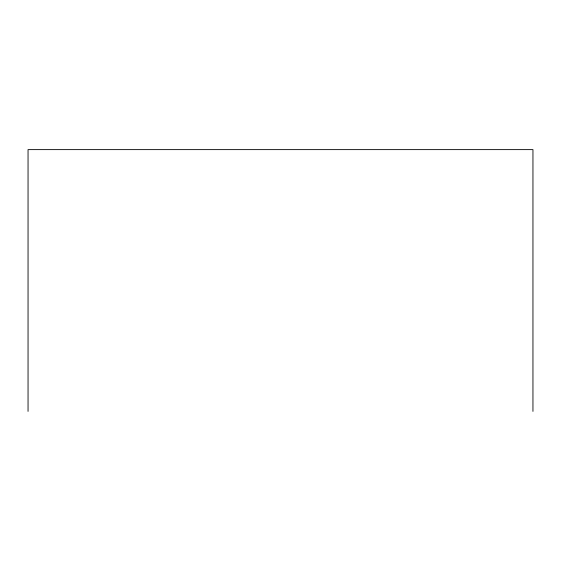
<?xml version="1.0" encoding="UTF-8"?>
<svg xmlns="http://www.w3.org/2000/svg" width="561" height="561" viewBox="0 0 561 561"><rect width="100%" height="100%" fill="white"/><g stroke="black" fill="none" stroke-linecap="round" stroke-linejoin="round"><path stroke-width="0.84" d="M532.95 411.381L532.95 149.619L28.05 149.619L28.05 411.381"/></g></svg>
